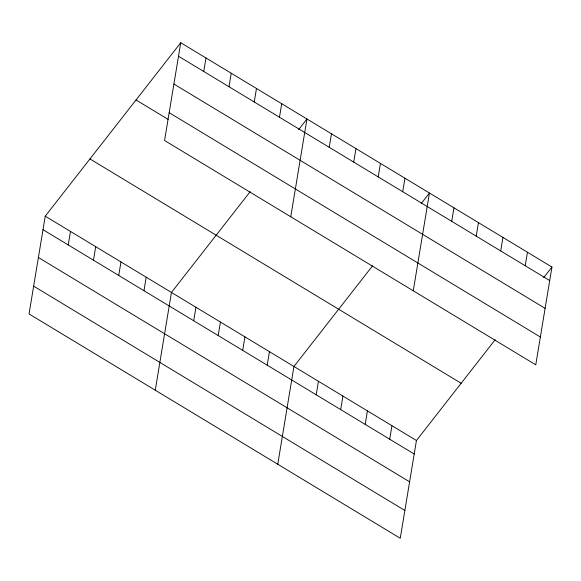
<?xml version="1.0" encoding="UTF-8"?>
<svg xmlns="http://www.w3.org/2000/svg" width="581" height="581" viewBox="0 0 581 581"><rect width="100%" height="100%" fill="white"/><g stroke="black" fill="none" stroke-linecap="round" stroke-linejoin="round"><path stroke-width="0.87" d="M180.742 42.725L164.561 140.493L535.762 364.817L551.95 267.049L180.742 42.725L45.238 216.183L29.05 313.951L400.258 538.275L416.439 440.507L495.165 339.74M68.238 244.942L70.475 231.441M93.483 260.201L95.72 246.693M118.727 275.452L120.964 261.944M143.965 290.703L146.201 277.202M203.749 71.485L205.986 57.977M155.258 390.221L171.446 292.454L250.171 191.679M228.994 86.736L231.231 73.235M193.705 320.763L195.942 307.262M254.238 101.995L256.468 88.486M218.209 335.571L220.446 322.063M279.476 117.246L281.712 103.738M242.705 350.379L244.942 336.871M290.769 216.764L306.957 118.996L298.67 129.592M267.209 365.18L269.446 351.679M329.216 147.305L331.453 133.797M277.754 464.248L293.942 366.48L372.668 265.713M353.72 162.114L355.957 148.605M316.209 394.797L318.439 381.289M378.216 176.914L380.453 163.414M340.706 409.598L342.943 396.097M402.72 191.723L404.95 178.214M365.202 424.406L367.439 410.898M413.265 290.79L429.453 193.023L421.174 203.619M389.706 439.207L391.943 425.706M451.713 221.332L453.95 207.824M476.217 236.14L478.453 222.632M500.713 250.941L502.95 237.44M525.217 265.749L527.454 252.241M543.671 277.645L551.95 267.049M178.512 56.226L549.713 280.55M173.908 84.034L545.109 308.358M169.165 112.685L540.366 337.009M136.027 99.968L168.156 119.381M89.953 158.94L461.161 383.271M45.238 216.183L416.439 440.507M43.001 229.691L414.202 454.015M38.397 257.499L409.598 481.823M33.654 286.142L404.855 510.474"/></g></svg>
